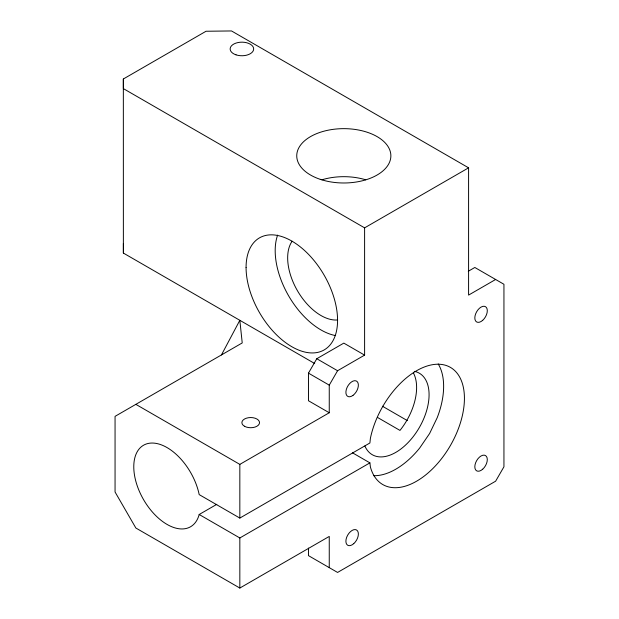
<?xml version="1.0" encoding="UTF-8"?>
<svg xmlns="http://www.w3.org/2000/svg" width="619" height="619" viewBox="0 0 619 619"><rect width="100%" height="100%" fill="white"/><g stroke="black" fill="none" stroke-linecap="round" stroke-linejoin="round"><path stroke-width="0.93" d="M221.44 354.942L239.832 320.309L242.23 342.934L115.057 416.355L115.057 491.997L135.855 528.015L239.832 588.05L329.254 536.425L329.254 567.638M364.606 355.12L337.572 370.735L329.254 385.142L329.254 412.757L308.463 400.748L308.463 373.133L316.781 358.726L343.816 343.119L364.606 355.12L364.606 227.854L468.591 167.826L468.591 295.093L495.626 279.486M364.606 227.854L123.343 88.602L123.343 78.992L206.042 31.252L231.514 30.95L468.591 167.826M468.274 271.261L474.827 267.478L503.943 284.283L503.943 466.788L495.626 481.195L337.572 572.443L308.463 555.63L308.463 548.063M135.855 404.354L239.832 464.382L329.254 412.757M352.435 452.783L369.899 462.865L370.394 466.935A67.641 39.051 -60 0 0 444.032 455.367A67.641 39.051 -60 0 0 444.032 364.885A67.641 39.051 -60 0 0 370.394 438.345L369.899 442.98L239.832 518.072L199.186 494.604A47.059 27.166 60 0 0 147.964 443.506A47.059 27.166 60 0 0 147.964 506.45A47.059 27.166 60 0 0 199.186 514.497L216.774 504.338M199.186 514.497L239.832 537.965L369.899 462.865M316.781 358.726L337.572 370.735M123.343 78.992L123.374 253.07L314.7 363.531M382.41 406.219L407.364 420.618M308.463 373.133L329.254 385.142M377.513 417.446L399.975 430.414A47.059 27.166 -60 0 0 413.492 373.095M239.832 464.382L239.832 518.072M239.832 537.965L239.832 588.05M123.374 243.46L123.374 253.07M337.572 319.961A47.059 27.166 60 0 1 297.406 290.667A47.059 27.166 60 0 1 292.122 241.232M414.281 371.338A47.059 27.166 -60 0 1 416.726 431.753A47.059 27.166 -60 0 1 364.877 445.99M321.934 179.789A47.059 27.166 0 0 1 365.69 179.789M335.63 335.599A64.701 37.357 60 0 1 288.586 295.758A64.701 37.357 60 0 1 277.614 235.104M438.221 363.949A67.641 39.051 -60 0 1 437.223 417.655L429.625 433.486L419.721 447.978A67.641 39.051 -60 0 1 373.706 475.694M320.286 179.348A47.059 27.166 0 0 0 390.868 155.818A47.059 27.166 0 0 0 320.286 132.288A47.059 27.166 0 0 0 320.286 179.348M244.466 426.236A8.821 5.091 0 0 0 259.229 423.953A8.821 5.091 0 0 0 248.42 417.717A8.821 5.091 0 0 0 244.466 426.236M246.076 267.478A64.701 37.357 60 0 0 314.7 352.845A64.701 37.357 60 0 0 314.7 261.35A64.701 37.357 60 0 0 246.076 267.478M236.032 54.843A11.761 6.794 0 0 0 253.674 48.963A11.761 6.794 0 0 0 236.032 43.075A11.761 6.794 0 0 0 236.032 54.843M482.681 320.333A8.821 5.091 -60 0 0 485.474 306.66A8.821 5.091 -60 0 0 475.036 315.914A8.821 5.091 -60 0 0 482.681 320.333M482.681 469.21A8.821 5.091 -60 0 0 485.474 455.545A8.821 5.091 -60 0 0 475.036 464.799A8.821 5.091 -60 0 0 482.681 469.21M352.969 395.394A8.821 5.091 -60 0 0 357.07 381.49A8.821 5.091 -60 0 0 346.361 389.343A8.821 5.091 -60 0 0 352.969 395.394M353.743 543.652A8.821 5.091 -60 0 0 356.544 529.98A8.821 5.091 -60 0 0 346.106 539.242A8.821 5.091 -60 0 0 353.743 543.652"/></g></svg>
